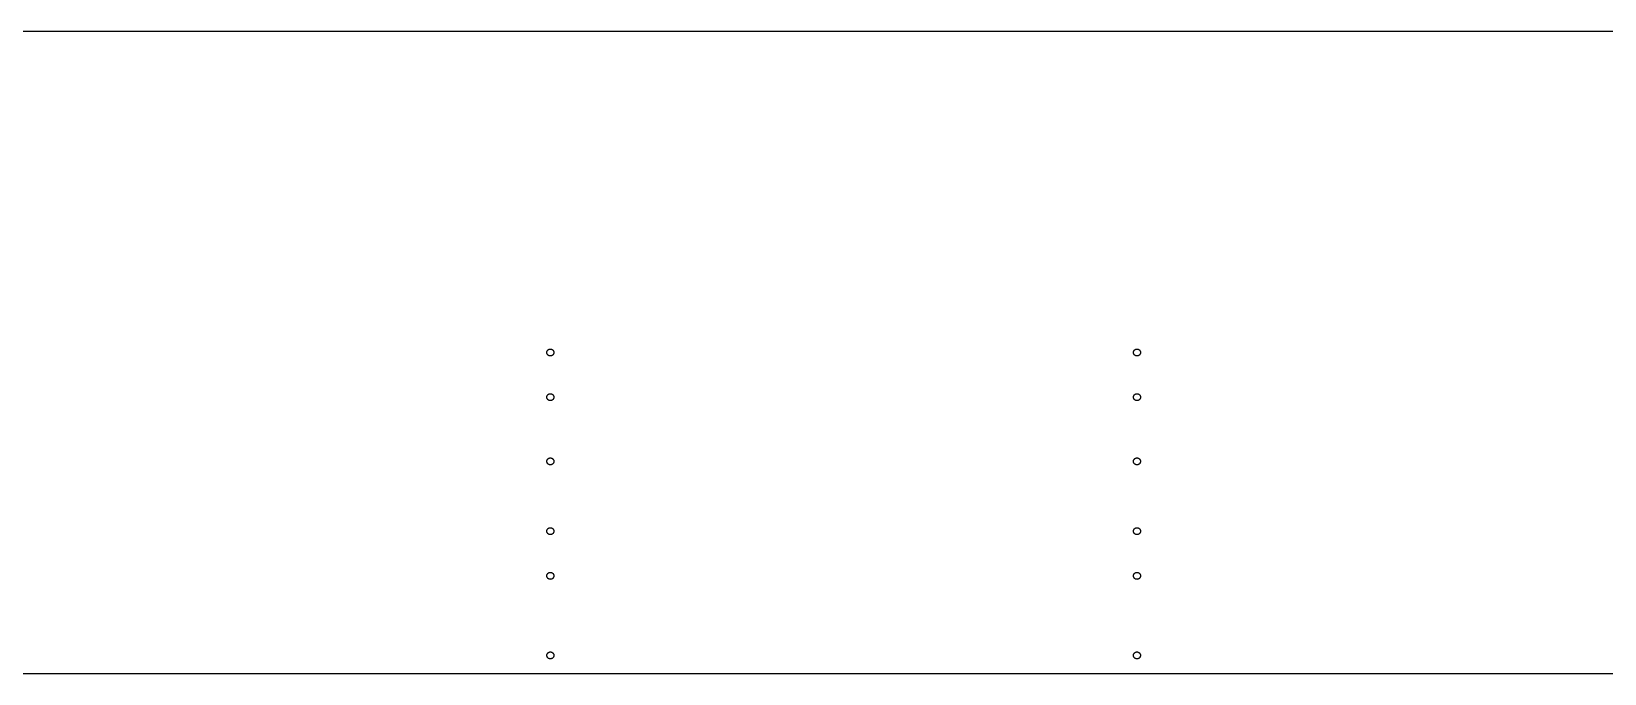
# Model space of a CAD drawing. Header units: metres. Extents: x 0 to 2300, y 0 to 230.
# Drawn here: x 1174 to 1737, y 0 to 230 of the extents above; entities that cross this region are included whole.
import ezdxf

# ---------------------------------------------------------------- set-up
doc = ezdxf.new("R2010")
doc.units = ezdxf.units.M

msp = doc.modelspace()

# ---------------------------------------------------------------- linework, layer by layer
for p, q in [((2300, 230), (0, 230)), ((1358.25, 115.078), (1358.26, 115.157)), ((1358.25, 115), (1358.25, 115.078)), ((1358.25, 114.922), (1358.25, 115)), ((1358.26, 114.843), (1358.25, 114.922)), ((1358.26, 115.157), (1358.27, 115.234)), ((1358.27, 114.766), (1358.26, 114.843)), ((1358.27, 115.234), (1358.29, 115.311)), ((1358.29, 114.689), (1358.27, 114.766)), ((1358.29, 115.311), (1358.31, 115.386)), ((1358.31, 114.614), (1358.29, 114.689)), ((1358.31, 115.386), (1358.34, 115.46)), ((1358.34, 114.54), (1358.31, 114.614)), ((1358.34, 115.46), (1358.37, 115.532)), ((1358.37, 114.468), (1358.34, 114.54)), ((1358.37, 115.532), (1358.4, 115.602)), ((1358.4, 114.398), (1358.37, 114.468)), ((1358.4, 115.602), (1358.44, 115.67)), ((1358.44, 114.33), (1358.4, 114.398)), ((1358.44, 115.67), (1358.49, 115.735)), ((1358.49, 114.265), (1358.44, 114.33)), ((1358.49, 115.735), (1358.54, 115.797)), ((1358.54, 114.203), (1358.49, 114.265)), ((1358.54, 115.797), (1358.59, 115.856)), ((1358.59, 114.144), (1358.54, 114.203)), ((1358.59, 115.856), (1358.64, 115.911)), ((1358.64, 114.089), (1358.59, 114.144)), ((1358.64, 115.911), (1358.7, 115.963)), ((1358.7, 114.037), (1358.64, 114.089)), ((1358.7, 115.963), (1358.77, 116.011)), ((1358.77, 113.989), (1358.7, 114.037)), ((1358.77, 116.011), (1358.83, 116.055)), ((1358.83, 113.945), (1358.77, 113.989)), ((1358.83, 116.055), (1358.9, 116.095)), ((1358.9, 113.905), (1358.83, 113.945)), ((1358.9, 116.095), (1358.97, 116.131)), ((1358.97, 113.869), (1358.9, 113.905)), ((1358.97, 116.131), (1359.04, 116.162)), ((1359.04, 113.838), (1358.97, 113.869)), ((1359.04, 116.162), (1359.11, 116.189)), ((1359.11, 113.811), (1359.04, 113.838)), ((1359.11, 116.189), (1359.19, 116.211)), ((1359.19, 113.789), (1359.11, 113.811)), ((1359.19, 116.211), (1359.27, 116.228)), ((1359.27, 113.772), (1359.19, 113.789)), ((1359.27, 116.228), (1359.34, 116.24)), ((1359.34, 113.76), (1359.27, 113.772)), ((1359.34, 116.24), (1359.42, 116.248)), ((1359.42, 113.752), (1359.34, 113.76)), ((1359.42, 116.248), (1359.5, 116.25)), ((1359.5, 113.75), (1359.42, 113.752)), ((1359.5, 116.25), (1359.58, 116.248)), ((1359.58, 113.752), (1359.5, 113.75)), ((1359.58, 116.248), (1359.66, 116.24)), ((1359.66, 113.76), (1359.58, 113.752)), ((1359.66, 116.24), (1359.73, 116.228)), ((1359.73, 113.772), (1359.66, 113.76)), ((1359.73, 116.228), (1359.81, 116.211)), ((1359.81, 113.789), (1359.73, 113.772)), ((1359.81, 116.211), (1359.89, 116.189)), ((1359.89, 113.811), (1359.81, 113.789)), ((1359.89, 116.189), (1359.96, 116.162)), ((1359.96, 113.838), (1359.89, 113.811)), ((1359.96, 116.162), (1360.03, 116.131)), ((1360.03, 113.869), (1359.96, 113.838)), ((1360.03, 116.131), (1360.1, 116.095)), ((1360.1, 113.905), (1360.03, 113.869)), ((1360.1, 116.095), (1360.17, 116.055)), ((1360.17, 113.945), (1360.1, 113.905)), ((1360.17, 116.055), (1360.23, 116.011)), ((1360.23, 113.989), (1360.17, 113.945)), ((1360.23, 116.011), (1360.3, 115.963)), ((1360.3, 114.037), (1360.23, 113.989)), ((1360.3, 115.963), (1360.36, 115.911)), ((1360.36, 114.089), (1360.3, 114.037)), ((1360.36, 115.911), (1360.41, 115.856)), ((1360.41, 114.144), (1360.36, 114.089)), ((1360.41, 115.856), (1360.46, 115.797)), ((1360.46, 114.203), (1360.41, 114.144)), ((1360.46, 115.797), (1360.51, 115.735)), ((1360.51, 114.265), (1360.46, 114.203)), ((1360.51, 115.735), (1360.56, 115.67)), ((1360.56, 114.33), (1360.51, 114.265)), ((1360.56, 115.67), (1360.6, 115.602)), ((1360.6, 114.398), (1360.56, 114.33)), ((1360.6, 115.602), (1360.63, 115.532)), ((1360.63, 114.468), (1360.6, 114.398)), ((1360.63, 115.532), (1360.66, 115.46)), ((1360.66, 114.54), (1360.63, 114.468)), ((1360.66, 115.46), (1360.69, 115.386)), ((1360.69, 114.614), (1360.66, 114.54)), ((1360.69, 115.386), (1360.71, 115.311)), ((1360.71, 114.689), (1360.69, 114.614)), ((1360.71, 115.311), (1360.73, 115.234)), ((1360.73, 114.766), (1360.71, 114.689)), ((1360.73, 115.234), (1360.74, 115.157)), ((1360.74, 114.843), (1360.73, 114.766)), ((1360.74, 115.157), (1360.75, 115.078)), ((1360.75, 114.922), (1360.74, 114.843)), ((1360.75, 115.078), (1360.75, 115)), ((1360.75, 115), (1360.75, 114.922)), ((1568.25, 115.078), (1568.26, 115.157)), ((1568.25, 115), (1568.25, 115.078)), ((1568.25, 114.922), (1568.25, 115)), ((1568.26, 114.843), (1568.25, 114.922)), ((1568.26, 115.157), (1568.27, 115.234)), ((1568.27, 114.766), (1568.26, 114.843)), ((1568.27, 115.234), (1568.29, 115.311)), ((1568.29, 114.689), (1568.27, 114.766)), ((1568.29, 115.311), (1568.31, 115.386)), ((1568.31, 114.614), (1568.29, 114.689)), ((1568.31, 115.386), (1568.34, 115.46)), ((1568.34, 114.54), (1568.31, 114.614)), ((1568.34, 115.46), (1568.37, 115.532)), ((1568.37, 114.468), (1568.34, 114.54)), ((1568.37, 115.532), (1568.4, 115.602)), ((1568.4, 114.398), (1568.37, 114.468)), ((1568.4, 115.602), (1568.44, 115.67)), ((1568.44, 114.33), (1568.4, 114.398)), ((1568.44, 115.67), (1568.49, 115.735)), ((1568.49, 114.265), (1568.44, 114.33)), ((1568.49, 115.735), (1568.54, 115.797)), ((1568.54, 114.203), (1568.49, 114.265)), ((1568.54, 115.797), (1568.59, 115.856)), ((1568.59, 114.144), (1568.54, 114.203)), ((1568.59, 115.856), (1568.64, 115.911)), ((1568.64, 114.089), (1568.59, 114.144)), ((1568.64, 115.911), (1568.7, 115.963)), ((1568.7, 114.037), (1568.64, 114.089)), ((1568.7, 115.963), (1568.77, 116.011)), ((1568.77, 113.989), (1568.7, 114.037)), ((1568.77, 116.011), (1568.83, 116.055)), ((1568.83, 113.945), (1568.77, 113.989)), ((1568.83, 116.055), (1568.9, 116.095)), ((1568.9, 113.905), (1568.83, 113.945)), ((1568.9, 116.095), (1568.97, 116.131)), ((1568.97, 113.869), (1568.9, 113.905)), ((1568.97, 116.131), (1569.04, 116.162)), ((1569.04, 113.838), (1568.97, 113.869)), ((1569.04, 116.162), (1569.11, 116.189)), ((1569.11, 113.811), (1569.04, 113.838)), ((1569.11, 116.189), (1569.19, 116.211)), ((1569.19, 113.789), (1569.11, 113.811)), ((1569.19, 116.211), (1569.27, 116.228)), ((1569.27, 113.772), (1569.19, 113.789)), ((1569.27, 116.228), (1569.34, 116.24)), ((1569.34, 113.76), (1569.27, 113.772)), ((1569.34, 116.24), (1569.42, 116.248)), ((1569.42, 113.752), (1569.34, 113.76)), ((1569.42, 116.248), (1569.5, 116.25)), ((1569.5, 113.75), (1569.42, 113.752)), ((1569.5, 116.25), (1569.58, 116.248)), ((1569.58, 113.752), (1569.5, 113.75)), ((1569.58, 116.248), (1569.66, 116.24)), ((1569.66, 113.76), (1569.58, 113.752)), ((1569.66, 116.24), (1569.73, 116.228)), ((1569.73, 113.772), (1569.66, 113.76)), ((1569.73, 116.228), (1569.81, 116.211)), ((1569.81, 113.789), (1569.73, 113.772)), ((1569.81, 116.211), (1569.89, 116.189)), ((1569.89, 113.811), (1569.81, 113.789)), ((1569.89, 116.189), (1569.96, 116.162)), ((1569.96, 113.838), (1569.89, 113.811)), ((1569.96, 116.162), (1570.03, 116.131)), ((1570.03, 113.869), (1569.96, 113.838)), ((1570.03, 116.131), (1570.1, 116.095)), ((1570.1, 113.905), (1570.03, 113.869)), ((1570.1, 116.095), (1570.17, 116.055)), ((1570.17, 113.945), (1570.1, 113.905)), ((1570.17, 116.055), (1570.23, 116.011)), ((1570.23, 113.989), (1570.17, 113.945)), ((1570.23, 116.011), (1570.3, 115.963)), ((1570.3, 114.037), (1570.23, 113.989)), ((1570.3, 115.963), (1570.36, 115.911)), ((1570.36, 114.089), (1570.3, 114.037)), ((1570.36, 115.911), (1570.41, 115.856)), ((1570.41, 114.144), (1570.36, 114.089)), ((1570.41, 115.856), (1570.46, 115.797)), ((1570.46, 114.203), (1570.41, 114.144)), ((1570.46, 115.797), (1570.51, 115.735)), ((1570.51, 114.265), (1570.46, 114.203)), ((1570.51, 115.735), (1570.56, 115.67)), ((1570.56, 114.33), (1570.51, 114.265)), ((1570.56, 115.67), (1570.6, 115.602)), ((1570.6, 114.398), (1570.56, 114.33)), ((1570.6, 115.602), (1570.63, 115.532)), ((1570.63, 114.468), (1570.6, 114.398)), ((1570.63, 115.532), (1570.66, 115.46)), ((1570.66, 114.54), (1570.63, 114.468)), ((1570.66, 115.46), (1570.69, 115.386)), ((1570.69, 114.614), (1570.66, 114.54)), ((1570.69, 115.386), (1570.71, 115.311)), ((1570.71, 114.689), (1570.69, 114.614)), ((1570.71, 115.311), (1570.73, 115.234)), ((1570.73, 114.766), (1570.71, 114.689)), ((1570.73, 115.234), (1570.74, 115.157)), ((1570.74, 114.843), (1570.73, 114.766)), ((1570.74, 115.157), (1570.75, 115.078)), ((1570.75, 114.922), (1570.74, 114.843)), ((1570.75, 115.078), (1570.75, 115)), ((1570.75, 115), (1570.75, 114.922)), ((1358.25, 99.0785), (1358.26, 99.1567)), ((1358.25, 99), (1358.25, 99.0785)), ((1358.25, 98.9215), (1358.25, 99)), ((1358.26, 98.8433), (1358.25, 98.9215)), ((1358.26, 99.1567), (1358.27, 99.2342)), ((1358.27, 98.7658), (1358.26, 98.8433)), ((1358.27, 99.2342), (1358.29, 99.3109)), ((1358.29, 98.6891), (1358.27, 98.7658)), ((1358.29, 99.3109), (1358.31, 99.3863)), ((1358.31, 98.6137), (1358.29, 98.6891)), ((1358.31, 99.3863), (1358.34, 99.4602)), ((1358.34, 98.5398), (1358.31, 98.6137)), ((1358.34, 99.4602), (1358.37, 99.5322)), ((1358.37, 98.4678), (1358.34, 98.5398)), ((1358.37, 99.5322), (1358.4, 99.6022)), ((1358.4, 98.3978), (1358.37, 98.4678)), ((1358.4, 99.6022), (1358.44, 99.6698)), ((1358.44, 98.3302), (1358.4, 98.3978)), ((1358.44, 99.6698), (1358.49, 99.7347)), ((1358.49, 98.2653), (1358.44, 98.3302)), ((1358.49, 99.7347), (1358.54, 99.7968)), ((1358.54, 98.2032), (1358.49, 98.2653)), ((1358.54, 99.7968), (1358.59, 99.8557)), ((1358.59, 98.1443), (1358.54, 98.2032)), ((1358.59, 99.8557), (1358.64, 99.9112)), ((1358.64, 98.0888), (1358.59, 98.1443)), ((1358.64, 99.9112), (1358.7, 99.9631)), ((1358.7, 98.0369), (1358.64, 98.0888)), ((1358.7, 99.9631), (1358.77, 100.011)), ((1358.77, 97.9887), (1358.7, 98.0369)), ((1358.77, 100.011), (1358.83, 100.055)), ((1358.83, 97.9446), (1358.77, 97.9887)), ((1358.83, 100.055), (1358.9, 100.095)), ((1358.9, 97.9046), (1358.83, 97.9446)), ((1358.9, 100.095), (1358.97, 100.131)), ((1358.97, 97.869), (1358.9, 97.9046)), ((1358.97, 100.131), (1359.04, 100.162)), ((1359.04, 97.8378), (1358.97, 97.869)), ((1359.04, 100.162), (1359.11, 100.189)), ((1359.11, 97.8112), (1359.04, 97.8378)), ((1359.11, 100.189), (1359.19, 100.211)), ((1359.19, 97.7893), (1359.11, 97.8112)), ((1359.19, 100.211), (1359.27, 100.228)), ((1359.27, 97.7721), (1359.19, 97.7893)), ((1359.27, 100.228), (1359.34, 100.24)), ((1359.34, 97.7599), (1359.27, 97.7721)), ((1359.34, 100.24), (1359.42, 100.248)), ((1359.42, 97.7525), (1359.34, 97.7599)), ((1359.42, 100.248), (1359.5, 100.25)), ((1359.5, 97.75), (1359.42, 97.7525)), ((1359.5, 100.25), (1359.58, 100.248)), ((1359.58, 97.7525), (1359.5, 97.75)), ((1359.58, 100.248), (1359.66, 100.24)), ((1359.66, 97.7599), (1359.58, 97.7525)), ((1359.66, 100.24), (1359.73, 100.228)), ((1359.73, 97.7721), (1359.66, 97.7599)), ((1359.73, 100.228), (1359.81, 100.211)), ((1359.81, 97.7893), (1359.73, 97.7721)), ((1359.81, 100.211), (1359.89, 100.189)), ((1359.89, 97.8112), (1359.81, 97.7893)), ((1359.89, 100.189), (1359.96, 100.162)), ((1359.96, 97.8378), (1359.89, 97.8112)), ((1359.96, 100.162), (1360.03, 100.131)), ((1360.03, 97.869), (1359.96, 97.8378)), ((1360.03, 100.131), (1360.1, 100.095)), ((1360.1, 97.9046), (1360.03, 97.869)), ((1360.1, 100.095), (1360.17, 100.055)), ((1360.17, 97.9446), (1360.1, 97.9046)), ((1360.17, 100.055), (1360.23, 100.011)), ((1360.23, 97.9887), (1360.17, 97.9446)), ((1360.23, 100.011), (1360.3, 99.9631)), ((1360.3, 98.0369), (1360.23, 97.9887)), ((1360.3, 99.9631), (1360.36, 99.9112)), ((1360.36, 98.0888), (1360.3, 98.0369)), ((1360.36, 99.9112), (1360.41, 99.8557)), ((1360.41, 98.1443), (1360.36, 98.0888)), ((1360.41, 99.8557), (1360.46, 99.7968)), ((1360.46, 98.2032), (1360.41, 98.1443)), ((1360.46, 99.7968), (1360.51, 99.7347)), ((1360.51, 98.2653), (1360.46, 98.2032)), ((1360.51, 99.7347), (1360.56, 99.6698)), ((1360.56, 98.3302), (1360.51, 98.2653)), ((1360.56, 99.6698), (1360.6, 99.6022)), ((1360.6, 98.3978), (1360.56, 98.3302)), ((1360.6, 99.6022), (1360.63, 99.5322)), ((1360.63, 98.4678), (1360.6, 98.3978)), ((1360.63, 99.5322), (1360.66, 99.4602)), ((1360.66, 98.5398), (1360.63, 98.4678)), ((1360.66, 99.4602), (1360.69, 99.3863)), ((1360.69, 98.6137), (1360.66, 98.5398)), ((1360.69, 99.3863), (1360.71, 99.3109)), ((1360.71, 98.6891), (1360.69, 98.6137)), ((1360.71, 99.3109), (1360.73, 99.2342)), ((1360.73, 98.7658), (1360.71, 98.6891)), ((1360.73, 99.2342), (1360.74, 99.1567)), ((1360.74, 98.8433), (1360.73, 98.7658)), ((1360.74, 99.1567), (1360.75, 99.0785)), ((1360.75, 98.9215), (1360.74, 98.8433)), ((1360.75, 99.0785), (1360.75, 99)), ((1360.75, 99), (1360.75, 98.9215)), ((1568.25, 99.0785), (1568.26, 99.1567)), ((1568.25, 99), (1568.25, 99.0785)), ((1568.25, 98.9215), (1568.25, 99)), ((1568.26, 98.8433), (1568.25, 98.9215)), ((1568.26, 99.1567), (1568.27, 99.2342)), ((1568.27, 98.7658), (1568.26, 98.8433)), ((1568.27, 99.2342), (1568.29, 99.3109)), ((1568.29, 98.6891), (1568.27, 98.7658)), ((1568.29, 99.3109), (1568.31, 99.3863)), ((1568.31, 98.6137), (1568.29, 98.6891)), ((1568.31, 99.3863), (1568.34, 99.4602)), ((1568.34, 98.5398), (1568.31, 98.6137)), ((1568.34, 99.4602), (1568.37, 99.5322)), ((1568.37, 98.4678), (1568.34, 98.5398)), ((1568.37, 99.5322), (1568.4, 99.6022)), ((1568.4, 98.3978), (1568.37, 98.4678)), ((1568.4, 99.6022), (1568.44, 99.6698)), ((1568.44, 98.3302), (1568.4, 98.3978)), ((1568.44, 99.6698), (1568.49, 99.7347)), ((1568.49, 98.2653), (1568.44, 98.3302)), ((1568.49, 99.7347), (1568.54, 99.7968)), ((1568.54, 98.2032), (1568.49, 98.2653)), ((1568.54, 99.7968), (1568.59, 99.8557)), ((1568.59, 98.1443), (1568.54, 98.2032)), ((1568.59, 99.8557), (1568.64, 99.9112)), ((1568.64, 98.0888), (1568.59, 98.1443)), ((1568.64, 99.9112), (1568.7, 99.9631)), ((1568.7, 98.0369), (1568.64, 98.0888)), ((1568.7, 99.9631), (1568.77, 100.011)), ((1568.77, 97.9887), (1568.7, 98.0369)), ((1568.77, 100.011), (1568.83, 100.055)), ((1568.83, 97.9446), (1568.77, 97.9887)), ((1568.83, 100.055), (1568.9, 100.095)), ((1568.9, 97.9046), (1568.83, 97.9446)), ((1568.9, 100.095), (1568.97, 100.131)), ((1568.97, 97.869), (1568.9, 97.9046)), ((1568.97, 100.131), (1569.04, 100.162)), ((1569.04, 97.8378), (1568.97, 97.869)), ((1569.04, 100.162), (1569.11, 100.189)), ((1569.11, 97.8112), (1569.04, 97.8378)), ((1569.11, 100.189), (1569.19, 100.211)), ((1569.19, 97.7893), (1569.11, 97.8112)), ((1569.19, 100.211), (1569.27, 100.228)), ((1569.27, 97.7721), (1569.19, 97.7893)), ((1569.27, 100.228), (1569.34, 100.24)), ((1569.34, 97.7599), (1569.27, 97.7721)), ((1569.34, 100.24), (1569.42, 100.248)), ((1569.42, 97.7525), (1569.34, 97.7599)), ((1569.42, 100.248), (1569.5, 100.25)), ((1569.5, 97.75), (1569.42, 97.7525)), ((1569.5, 100.25), (1569.58, 100.248)), ((1569.58, 97.7525), (1569.5, 97.75)), ((1569.58, 100.248), (1569.66, 100.24)), ((1569.66, 97.7599), (1569.58, 97.7525)), ((1569.66, 100.24), (1569.73, 100.228)), ((1569.73, 97.7721), (1569.66, 97.7599)), ((1569.73, 100.228), (1569.81, 100.211)), ((1569.81, 97.7893), (1569.73, 97.7721)), ((1569.81, 100.211), (1569.89, 100.189)), ((1569.89, 97.8112), (1569.81, 97.7893)), ((1569.89, 100.189), (1569.96, 100.162)), ((1569.96, 97.8378), (1569.89, 97.8112)), ((1569.96, 100.162), (1570.03, 100.131)), ((1570.03, 97.869), (1569.96, 97.8378)), ((1570.03, 100.131), (1570.1, 100.095)), ((1570.1, 97.9046), (1570.03, 97.869)), ((1570.1, 100.095), (1570.17, 100.055)), ((1570.17, 97.9446), (1570.1, 97.9046)), ((1570.17, 100.055), (1570.23, 100.011)), ((1570.23, 97.9887), (1570.17, 97.9446)), ((1570.23, 100.011), (1570.3, 99.9631)), ((1570.3, 98.0369), (1570.23, 97.9887)), ((1570.3, 99.9631), (1570.36, 99.9112)), ((1570.36, 98.0888), (1570.3, 98.0369)), ((1570.36, 99.9112), (1570.41, 99.8557)), ((1570.41, 98.1443), (1570.36, 98.0888)), ((1570.41, 99.8557), (1570.46, 99.7968)), ((1570.46, 98.2032), (1570.41, 98.1443)), ((1570.46, 99.7968), (1570.51, 99.7347)), ((1570.51, 98.2653), (1570.46, 98.2032)), ((1570.51, 99.7347), (1570.56, 99.6698)), ((1570.56, 98.3302), (1570.51, 98.2653)), ((1570.56, 99.6698), (1570.6, 99.6022)), ((1570.6, 98.3978), (1570.56, 98.3302)), ((1570.6, 99.6022), (1570.63, 99.5322)), ((1570.63, 98.4678), (1570.6, 98.3978)), ((1570.63, 99.5322), (1570.66, 99.4602)), ((1570.66, 98.5398), (1570.63, 98.4678)), ((1570.66, 99.4602), (1570.69, 99.3863)), ((1570.69, 98.6137), (1570.66, 98.5398)), ((1570.69, 99.3863), (1570.71, 99.3109)), ((1570.71, 98.6891), (1570.69, 98.6137)), ((1570.71, 99.3109), (1570.73, 99.2342)), ((1570.73, 98.7658), (1570.71, 98.6891)), ((1570.73, 99.2342), (1570.74, 99.1567)), ((1570.74, 98.8433), (1570.73, 98.7658)), ((1570.74, 99.1567), (1570.75, 99.0785)), ((1570.75, 98.9215), (1570.74, 98.8433)), ((1570.75, 99.0785), (1570.75, 99)), ((1570.75, 99), (1570.75, 98.9215)), ((1358.25, 76.0785), (1358.26, 76.1567)), ((1358.25, 76), (1358.25, 76.0785)), ((1358.25, 75.9215), (1358.25, 76)), ((1358.26, 75.8433), (1358.25, 75.9215)), ((1358.26, 76.1567), (1358.27, 76.2342)), ((1358.27, 75.7658), (1358.26, 75.8433)), ((1358.27, 76.2342), (1358.29, 76.3109)), ((1358.29, 75.6891), (1358.27, 75.7658)), ((1358.29, 76.3109), (1358.31, 76.3863)), ((1358.31, 75.6137), (1358.29, 75.6891)), ((1358.31, 76.3863), (1358.34, 76.4602)), ((1358.34, 75.5398), (1358.31, 75.6137)), ((1358.34, 76.4602), (1358.37, 76.5322)), ((1358.37, 75.4678), (1358.34, 75.5398)), ((1358.37, 76.5322), (1358.4, 76.6022)), ((1358.4, 75.3978), (1358.37, 75.4678)), ((1358.4, 76.6022), (1358.44, 76.6698)), ((1358.44, 75.3302), (1358.4, 75.3978)), ((1358.44, 76.6698), (1358.49, 76.7347)), ((1358.49, 75.2653), (1358.44, 75.3302)), ((1358.49, 76.7347), (1358.54, 76.7968)), ((1358.54, 75.2032), (1358.49, 75.2653)), ((1358.54, 76.7968), (1358.59, 76.8557)), ((1358.59, 75.1443), (1358.54, 75.2032)), ((1358.59, 76.8557), (1358.64, 76.9112)), ((1358.64, 75.0888), (1358.59, 75.1443)), ((1358.64, 76.9112), (1358.7, 76.9631)), ((1358.7, 75.0369), (1358.64, 75.0888)), ((1358.7, 76.9631), (1358.77, 77.0113)), ((1358.77, 74.9887), (1358.7, 75.0369)), ((1358.77, 77.0113), (1358.83, 77.0554)), ((1358.83, 74.9446), (1358.77, 74.9887)), ((1358.83, 77.0554), (1358.9, 77.0954)), ((1358.9, 74.9046), (1358.83, 74.9446)), ((1358.9, 77.0954), (1358.97, 77.131)), ((1358.97, 74.869), (1358.9, 74.9046)), ((1358.97, 77.131), (1359.04, 77.1622)), ((1359.04, 74.8378), (1358.97, 74.869)), ((1359.04, 77.1622), (1359.11, 77.1888)), ((1359.11, 74.8112), (1359.04, 74.8378)), ((1359.11, 77.1888), (1359.19, 77.2107)), ((1359.19, 74.7893), (1359.11, 74.8112)), ((1359.19, 77.2107), (1359.27, 77.2279)), ((1359.27, 74.7721), (1359.19, 74.7893)), ((1359.27, 77.2279), (1359.34, 77.2401)), ((1359.34, 74.7599), (1359.27, 74.7721)), ((1359.34, 77.2401), (1359.42, 77.2475)), ((1359.42, 74.7525), (1359.34, 74.7599)), ((1359.42, 77.2475), (1359.5, 77.25)), ((1359.5, 74.75), (1359.42, 74.7525)), ((1359.5, 77.25), (1359.58, 77.2475)), ((1359.58, 74.7525), (1359.5, 74.75)), ((1359.58, 77.2475), (1359.66, 77.2401)), ((1359.66, 74.7599), (1359.58, 74.7525)), ((1359.66, 77.2401), (1359.73, 77.2279)), ((1359.73, 74.7721), (1359.66, 74.7599)), ((1359.73, 77.2279), (1359.81, 77.2107)), ((1359.81, 74.7893), (1359.73, 74.7721)), ((1359.81, 77.2107), (1359.89, 77.1888)), ((1359.89, 74.8112), (1359.81, 74.7893)), ((1359.89, 77.1888), (1359.96, 77.1622)), ((1359.96, 74.8378), (1359.89, 74.8112)), ((1359.96, 77.1622), (1360.03, 77.131)), ((1360.03, 74.869), (1359.96, 74.8378)), ((1360.03, 77.131), (1360.1, 77.0954)), ((1360.1, 74.9046), (1360.03, 74.869)), ((1360.1, 77.0954), (1360.17, 77.0554)), ((1360.17, 74.9446), (1360.1, 74.9046)), ((1360.17, 77.0554), (1360.23, 77.0113)), ((1360.23, 74.9887), (1360.17, 74.9446)), ((1360.23, 77.0113), (1360.3, 76.9631)), ((1360.3, 75.0369), (1360.23, 74.9887)), ((1360.3, 76.9631), (1360.36, 76.9112)), ((1360.36, 75.0888), (1360.3, 75.0369)), ((1360.36, 76.9112), (1360.41, 76.8557)), ((1360.41, 75.1443), (1360.36, 75.0888)), ((1360.41, 76.8557), (1360.46, 76.7968)), ((1360.46, 75.2032), (1360.41, 75.1443)), ((1360.46, 76.7968), (1360.51, 76.7347)), ((1360.51, 75.2653), (1360.46, 75.2032)), ((1360.51, 76.7347), (1360.56, 76.6698)), ((1360.56, 75.3302), (1360.51, 75.2653)), ((1360.56, 76.6698), (1360.6, 76.6022)), ((1360.6, 75.3978), (1360.56, 75.3302)), ((1360.6, 76.6022), (1360.63, 76.5322)), ((1360.63, 75.4678), (1360.6, 75.3978)), ((1360.63, 76.5322), (1360.66, 76.4602)), ((1360.66, 75.5398), (1360.63, 75.4678)), ((1360.66, 76.4602), (1360.69, 76.3863)), ((1360.69, 75.6137), (1360.66, 75.5398)), ((1360.69, 76.3863), (1360.71, 76.3109)), ((1360.71, 75.6891), (1360.69, 75.6137)), ((1360.71, 76.3109), (1360.73, 76.2342)), ((1360.73, 75.7658), (1360.71, 75.6891)), ((1360.73, 76.2342), (1360.74, 76.1567)), ((1360.74, 75.8433), (1360.73, 75.7658)), ((1360.74, 76.1567), (1360.75, 76.0785)), ((1360.75, 75.9215), (1360.74, 75.8433)), ((1360.75, 76.0785), (1360.75, 76)), ((1360.75, 76), (1360.75, 75.9215)), ((1568.25, 76.0785), (1568.26, 76.1567)), ((1568.25, 76), (1568.25, 76.0785)), ((1568.25, 75.9215), (1568.25, 76)), ((1568.26, 75.8433), (1568.25, 75.9215)), ((1568.26, 76.1567), (1568.27, 76.2342)), ((1568.27, 75.7658), (1568.26, 75.8433)), ((1568.27, 76.2342), (1568.29, 76.3109)), ((1568.29, 75.6891), (1568.27, 75.7658)), ((1568.29, 76.3109), (1568.31, 76.3863)), ((1568.31, 75.6137), (1568.29, 75.6891)), ((1568.31, 76.3863), (1568.34, 76.4602)), ((1568.34, 75.5398), (1568.31, 75.6137)), ((1568.34, 76.4602), (1568.37, 76.5322)), ((1568.37, 75.4678), (1568.34, 75.5398)), ((1568.37, 76.5322), (1568.4, 76.6022)), ((1568.4, 75.3978), (1568.37, 75.4678)), ((1568.4, 76.6022), (1568.44, 76.6698)), ((1568.44, 75.3302), (1568.4, 75.3978)), ((1568.44, 76.6698), (1568.49, 76.7347)), ((1568.49, 75.2653), (1568.44, 75.3302)), ((1568.49, 76.7347), (1568.54, 76.7968)), ((1568.54, 75.2032), (1568.49, 75.2653)), ((1568.54, 76.7968), (1568.59, 76.8557)), ((1568.59, 75.1443), (1568.54, 75.2032)), ((1568.59, 76.8557), (1568.64, 76.9112)), ((1568.64, 75.0888), (1568.59, 75.1443)), ((1568.64, 76.9112), (1568.7, 76.9631)), ((1568.7, 75.0369), (1568.64, 75.0888)), ((1568.7, 76.9631), (1568.77, 77.0113)), ((1568.77, 74.9887), (1568.7, 75.0369)), ((1568.77, 77.0113), (1568.83, 77.0554)), ((1568.83, 74.9446), (1568.77, 74.9887)), ((1568.83, 77.0554), (1568.9, 77.0954)), ((1568.9, 74.9046), (1568.83, 74.9446)), ((1568.9, 77.0954), (1568.97, 77.131)), ((1568.97, 74.869), (1568.9, 74.9046)), ((1568.97, 77.131), (1569.04, 77.1622)), ((1569.04, 74.8378), (1568.97, 74.869)), ((1569.04, 77.1622), (1569.11, 77.1888)), ((1569.11, 74.8112), (1569.04, 74.8378)), ((1569.11, 77.1888), (1569.19, 77.2107)), ((1569.19, 74.7893), (1569.11, 74.8112)), ((1569.19, 77.2107), (1569.27, 77.2279)), ((1569.27, 74.7721), (1569.19, 74.7893)), ((1569.27, 77.2279), (1569.34, 77.2401)), ((1569.34, 74.7599), (1569.27, 74.7721)), ((1569.34, 77.2401), (1569.42, 77.2475)), ((1569.42, 74.7525), (1569.34, 74.7599)), ((1569.42, 77.2475), (1569.5, 77.25)), ((1569.5, 74.75), (1569.42, 74.7525)), ((1569.5, 77.25), (1569.58, 77.2475)), ((1569.58, 74.7525), (1569.5, 74.75)), ((1569.58, 77.2475), (1569.66, 77.2401)), ((1569.66, 74.7599), (1569.58, 74.7525)), ((1569.66, 77.2401), (1569.73, 77.2279)), ((1569.73, 74.7721), (1569.66, 74.7599)), ((1569.73, 77.2279), (1569.81, 77.2107)), ((1569.81, 74.7893), (1569.73, 74.7721)), ((1569.81, 77.2107), (1569.89, 77.1888)), ((1569.89, 74.8112), (1569.81, 74.7893)), ((1569.89, 77.1888), (1569.96, 77.1622)), ((1569.96, 74.8378), (1569.89, 74.8112)), ((1569.96, 77.1622), (1570.03, 77.131)), ((1570.03, 74.869), (1569.96, 74.8378)), ((1570.03, 77.131), (1570.1, 77.0954)), ((1570.1, 74.9046), (1570.03, 74.869)), ((1570.1, 77.0954), (1570.17, 77.0554)), ((1570.17, 74.9446), (1570.1, 74.9046)), ((1570.17, 77.0554), (1570.23, 77.0113)), ((1570.23, 74.9887), (1570.17, 74.9446)), ((1570.23, 77.0113), (1570.3, 76.9631)), ((1570.3, 75.0369), (1570.23, 74.9887)), ((1570.3, 76.9631), (1570.36, 76.9112)), ((1570.36, 75.0888), (1570.3, 75.0369)), ((1570.36, 76.9112), (1570.41, 76.8557)), ((1570.41, 75.1443), (1570.36, 75.0888)), ((1570.41, 76.8557), (1570.46, 76.7968)), ((1570.46, 75.2032), (1570.41, 75.1443)), ((1570.46, 76.7968), (1570.51, 76.7347)), ((1570.51, 75.2653), (1570.46, 75.2032)), ((1570.51, 76.7347), (1570.56, 76.6698)), ((1570.56, 75.3302), (1570.51, 75.2653)), ((1570.56, 76.6698), (1570.6, 76.6022)), ((1570.6, 75.3978), (1570.56, 75.3302)), ((1570.6, 76.6022), (1570.63, 76.5322)), ((1570.63, 75.4678), (1570.6, 75.3978)), ((1570.63, 76.5322), (1570.66, 76.4602)), ((1570.66, 75.5398), (1570.63, 75.4678)), ((1570.66, 76.4602), (1570.69, 76.3863)), ((1570.69, 75.6137), (1570.66, 75.5398)), ((1570.69, 76.3863), (1570.71, 76.3109)), ((1570.71, 75.6891), (1570.69, 75.6137)), ((1570.71, 76.3109), (1570.73, 76.2342)), ((1570.73, 75.7658), (1570.71, 75.6891)), ((1570.73, 76.2342), (1570.74, 76.1567)), ((1570.74, 75.8433), (1570.73, 75.7658)), ((1570.74, 76.1567), (1570.75, 76.0785)), ((1570.75, 75.9215), (1570.74, 75.8433)), ((1570.75, 76.0785), (1570.75, 76)), ((1570.75, 76), (1570.75, 75.9215)), ((1358.25, 51.0785), (1358.26, 51.1567)), ((1358.25, 51), (1358.25, 51.0785)), ((1358.25, 50.9215), (1358.25, 51)), ((1358.26, 50.8433), (1358.25, 50.9215)), ((1358.26, 51.1567), (1358.27, 51.2342)), ((1358.27, 50.7658), (1358.26, 50.8433)), ((1358.27, 51.2342), (1358.29, 51.3109)), ((1358.29, 50.6891), (1358.27, 50.7658)), ((1358.29, 51.3109), (1358.31, 51.3863)), ((1358.31, 50.6137), (1358.29, 50.6891)), ((1358.31, 51.3863), (1358.34, 51.4602)), ((1358.34, 51.4602), (1358.37, 51.5322)), ((1358.37, 51.5322), (1358.4, 51.6022)), ((1358.4, 51.6022), (1358.44, 51.6698)), ((1358.44, 51.6698), (1358.49, 51.7347)), ((1358.49, 51.7347), (1358.54, 51.7968)), ((1358.54, 51.7968), (1358.59, 51.8557)), ((1358.59, 51.8557), (1358.64, 51.9112)), ((1358.64, 51.9112), (1358.7, 51.9631)), ((1358.7, 51.9631), (1358.77, 52.0113)), ((1358.77, 52.0113), (1358.83, 52.0554)), ((1358.83, 52.0554), (1358.9, 52.0954)), ((1358.9, 52.0954), (1358.97, 52.131)), ((1358.97, 52.131), (1359.04, 52.1622)), ((1359.04, 52.1622), (1359.11, 52.1888)), ((1359.11, 52.1888), (1359.19, 52.2107)), ((1359.19, 52.2107), (1359.27, 52.2279)), ((1359.27, 52.2279), (1359.34, 52.2401)), ((1359.34, 52.2401), (1359.42, 52.2475)), ((1359.42, 52.2475), (1359.5, 52.25)), ((1359.5, 52.25), (1359.58, 52.2475)), ((1359.58, 52.2475), (1359.66, 52.2401)), ((1359.66, 52.2401), (1359.73, 52.2279)), ((1359.73, 52.2279), (1359.81, 52.2107)), ((1359.81, 52.2107), (1359.89, 52.1888)), ((1359.89, 52.1888), (1359.96, 52.1622)), ((1359.96, 52.1622), (1360.03, 52.131)), ((1360.03, 52.131), (1360.1, 52.0954)), ((1360.1, 52.0954), (1360.17, 52.0554)), ((1360.17, 52.0554), (1360.23, 52.0113)), ((1360.23, 52.0113), (1360.3, 51.9631)), ((1360.3, 51.9631), (1360.36, 51.9112)), ((1360.36, 51.9112), (1360.41, 51.8557)), ((1360.41, 51.8557), (1360.46, 51.7968)), ((1360.46, 51.7968), (1360.51, 51.7347)), ((1360.51, 51.7347), (1360.56, 51.6698)), ((1360.56, 51.6698), (1360.6, 51.6022)), ((1360.6, 51.6022), (1360.63, 51.5322)), ((1360.63, 51.5322), (1360.66, 51.4602)), ((1360.66, 51.4602), (1360.69, 51.3863)), ((1360.69, 51.3863), (1360.71, 51.3109)), ((1360.71, 50.6891), (1360.69, 50.6137)), ((1360.71, 51.3109), (1360.73, 51.2342)), ((1360.73, 50.7658), (1360.71, 50.6891)), ((1360.73, 51.2342), (1360.74, 51.1567)), ((1360.74, 50.8433), (1360.73, 50.7658)), ((1360.74, 51.1567), (1360.75, 51.0785)), ((1360.75, 50.9215), (1360.74, 50.8433)), ((1360.75, 51.0785), (1360.75, 51)), ((1360.75, 51), (1360.75, 50.9215)), ((1568.25, 51.0785), (1568.26, 51.1567)), ((1568.25, 51), (1568.25, 51.0785)), ((1568.25, 50.9215), (1568.25, 51)), ((1568.26, 50.8433), (1568.25, 50.9215)), ((1568.26, 51.1567), (1568.27, 51.2342)), ((1568.27, 50.7658), (1568.26, 50.8433)), ((1568.27, 51.2342), (1568.29, 51.3109)), ((1568.29, 50.6891), (1568.27, 50.7658)), ((1568.29, 51.3109), (1568.31, 51.3863)), ((1568.31, 50.6137), (1568.29, 50.6891)), ((1568.31, 51.3863), (1568.34, 51.4602)), ((1568.34, 51.4602), (1568.37, 51.5322)), ((1568.37, 51.5322), (1568.4, 51.6022)), ((1568.4, 51.6022), (1568.44, 51.6698)), ((1568.44, 51.6698), (1568.49, 51.7347)), ((1568.49, 51.7347), (1568.54, 51.7968)), ((1568.54, 51.7968), (1568.59, 51.8557)), ((1568.59, 51.8557), (1568.64, 51.9112)), ((1568.64, 51.9112), (1568.7, 51.9631)), ((1568.7, 51.9631), (1568.77, 52.0113)), ((1568.77, 52.0113), (1568.83, 52.0554)), ((1568.83, 52.0554), (1568.9, 52.0954)), ((1568.9, 52.0954), (1568.97, 52.131)), ((1568.97, 52.131), (1569.04, 52.1622)), ((1569.04, 52.1622), (1569.11, 52.1888)), ((1569.11, 52.1888), (1569.19, 52.2107)), ((1569.19, 52.2107), (1569.27, 52.2279)), ((1569.27, 52.2279), (1569.34, 52.2401)), ((1569.34, 52.2401), (1569.42, 52.2475)), ((1569.42, 52.2475), (1569.5, 52.25)), ((1569.5, 52.25), (1569.58, 52.2475)), ((1569.58, 52.2475), (1569.66, 52.2401)), ((1569.66, 52.2401), (1569.73, 52.2279)), ((1569.73, 52.2279), (1569.81, 52.2107)), ((1569.81, 52.2107), (1569.89, 52.1888)), ((1569.89, 52.1888), (1569.96, 52.1622)), ((1569.96, 52.1622), (1570.03, 52.131)), ((1570.03, 52.131), (1570.1, 52.0954)), ((1570.1, 52.0954), (1570.17, 52.0554)), ((1570.17, 52.0554), (1570.23, 52.0113)), ((1570.23, 52.0113), (1570.3, 51.9631)), ((1570.3, 51.9631), (1570.36, 51.9112)), ((1570.36, 51.9112), (1570.41, 51.8557)), ((1570.41, 51.8557), (1570.46, 51.7968)), ((1570.46, 51.7968), (1570.51, 51.7347)), ((1570.51, 51.7347), (1570.56, 51.6698)), ((1570.56, 51.6698), (1570.6, 51.6022)), ((1570.6, 51.6022), (1570.63, 51.5322)), ((1570.63, 51.5322), (1570.66, 51.4602)), ((1570.66, 51.4602), (1570.69, 51.3863)), ((1570.69, 51.3863), (1570.71, 51.3109)), ((1570.71, 50.6891), (1570.69, 50.6137)), ((1570.71, 51.3109), (1570.73, 51.2342)), ((1570.73, 50.7658), (1570.71, 50.6891)), ((1570.73, 51.2342), (1570.74, 51.1567)), ((1570.74, 50.8433), (1570.73, 50.7658)), ((1570.74, 51.1567), (1570.75, 51.0785)), ((1570.75, 50.9215), (1570.74, 50.8433)), ((1570.75, 51.0785), (1570.75, 51)), ((1570.75, 51), (1570.75, 50.9215)), ((1358.34, 50.5398), (1358.31, 50.6137)), ((1358.37, 50.4678), (1358.34, 50.5398)), ((1358.4, 50.3978), (1358.37, 50.4678)), ((1358.44, 50.3302), (1358.4, 50.3978)), ((1358.49, 50.2653), (1358.44, 50.3302)), ((1358.54, 50.2032), (1358.49, 50.2653)), ((1358.59, 50.1443), (1358.54, 50.2032)), ((1358.64, 50.0888), (1358.59, 50.1443)), ((1358.7, 50.0369), (1358.64, 50.0888)), ((1358.77, 49.9887), (1358.7, 50.0369)), ((1358.83, 49.9446), (1358.77, 49.9887)), ((1358.9, 49.9046), (1358.83, 49.9446)), ((1358.97, 49.869), (1358.9, 49.9046)), ((1359.04, 49.8378), (1358.97, 49.869)), ((1359.11, 49.8112), (1359.04, 49.8378)), ((1359.19, 49.7893), (1359.11, 49.8112)), ((1359.27, 49.7721), (1359.19, 49.7893)), ((1359.34, 49.7599), (1359.27, 49.7721)), ((1359.42, 49.7525), (1359.34, 49.7599)), ((1359.5, 49.75), (1359.42, 49.7525)), ((1359.58, 49.7525), (1359.5, 49.75)), ((1359.66, 49.7599), (1359.58, 49.7525)), ((1359.73, 49.7721), (1359.66, 49.7599)), ((1359.81, 49.7893), (1359.73, 49.7721)), ((1359.89, 49.8112), (1359.81, 49.7893)), ((1359.96, 49.8378), (1359.89, 49.8112)), ((1360.03, 49.869), (1359.96, 49.8378)), ((1360.1, 49.9046), (1360.03, 49.869)), ((1360.17, 49.9446), (1360.1, 49.9046)), ((1360.23, 49.9887), (1360.17, 49.9446)), ((1360.3, 50.0369), (1360.23, 49.9887)), ((1360.36, 50.0888), (1360.3, 50.0369)), ((1360.41, 50.1443), (1360.36, 50.0888)), ((1360.46, 50.2032), (1360.41, 50.1443)), ((1360.51, 50.2653), (1360.46, 50.2032)), ((1360.56, 50.3302), (1360.51, 50.2653)), ((1360.6, 50.3978), (1360.56, 50.3302)), ((1360.63, 50.4678), (1360.6, 50.3978)), ((1360.66, 50.5398), (1360.63, 50.4678)), ((1360.69, 50.6137), (1360.66, 50.5398)), ((1568.34, 50.5398), (1568.31, 50.6137)), ((1568.37, 50.4678), (1568.34, 50.5398)), ((1568.4, 50.3978), (1568.37, 50.4678)), ((1568.44, 50.3302), (1568.4, 50.3978)), ((1568.49, 50.2653), (1568.44, 50.3302)), ((1568.54, 50.2032), (1568.49, 50.2653)), ((1568.59, 50.1443), (1568.54, 50.2032)), ((1568.64, 50.0888), (1568.59, 50.1443)), ((1568.7, 50.0369), (1568.64, 50.0888)), ((1568.77, 49.9887), (1568.7, 50.0369)), ((1568.83, 49.9446), (1568.77, 49.9887)), ((1568.9, 49.9046), (1568.83, 49.9446)), ((1568.97, 49.869), (1568.9, 49.9046)), ((1569.04, 49.8378), (1568.97, 49.869)), ((1569.11, 49.8112), (1569.04, 49.8378)), ((1569.19, 49.7893), (1569.11, 49.8112)), ((1569.27, 49.7721), (1569.19, 49.7893)), ((1569.34, 49.7599), (1569.27, 49.7721)), ((1569.42, 49.7525), (1569.34, 49.7599)), ((1569.5, 49.75), (1569.42, 49.7525)), ((1569.58, 49.7525), (1569.5, 49.75)), ((1569.66, 49.7599), (1569.58, 49.7525)), ((1569.73, 49.7721), (1569.66, 49.7599)), ((1569.81, 49.7893), (1569.73, 49.7721)), ((1569.89, 49.8112), (1569.81, 49.7893)), ((1569.96, 49.8378), (1569.89, 49.8112)), ((1570.03, 49.869), (1569.96, 49.8378)), ((1570.1, 49.9046), (1570.03, 49.869)), ((1570.17, 49.9446), (1570.1, 49.9046)), ((1570.23, 49.9887), (1570.17, 49.9446)), ((1570.3, 50.0369), (1570.23, 49.9887)), ((1570.36, 50.0888), (1570.3, 50.0369)), ((1570.41, 50.1443), (1570.36, 50.0888)), ((1570.46, 50.2032), (1570.41, 50.1443)), ((1570.51, 50.2653), (1570.46, 50.2032)), ((1570.56, 50.3302), (1570.51, 50.2653)), ((1570.6, 50.3978), (1570.56, 50.3302)), ((1570.63, 50.4678), (1570.6, 50.3978)), ((1570.66, 50.5398), (1570.63, 50.4678)), ((1570.69, 50.6137), (1570.66, 50.5398)), ((1358.25, 35.0785), (1358.26, 35.1567)), ((1358.25, 35), (1358.25, 35.0785)), ((1358.25, 34.9215), (1358.25, 35)), ((1358.26, 34.8433), (1358.25, 34.9215)), ((1358.26, 35.1567), (1358.27, 35.2342)), ((1358.27, 34.7658), (1358.26, 34.8433)), ((1358.27, 35.2342), (1358.29, 35.3109)), ((1358.29, 34.6891), (1358.27, 34.7658)), ((1358.29, 35.3109), (1358.31, 35.3863)), ((1358.31, 34.6137), (1358.29, 34.6891)), ((1358.31, 35.3863), (1358.34, 35.4602)), ((1358.34, 34.5398), (1358.31, 34.6137)), ((1358.34, 35.4602), (1358.37, 35.5322)), ((1358.37, 34.4678), (1358.34, 34.5398)), ((1358.37, 35.5322), (1358.4, 35.6022)), ((1358.4, 34.3978), (1358.37, 34.4678)), ((1358.4, 35.6022), (1358.44, 35.6698)), ((1358.44, 34.3302), (1358.4, 34.3978)), ((1358.44, 35.6698), (1358.49, 35.7347)), ((1358.49, 34.2653), (1358.44, 34.3302)), ((1358.49, 35.7347), (1358.54, 35.7968)), ((1358.54, 34.2032), (1358.49, 34.2653)), ((1358.54, 35.7968), (1358.59, 35.8557)), ((1358.59, 34.1443), (1358.54, 34.2032)), ((1358.59, 35.8557), (1358.64, 35.9112)), ((1358.64, 34.0888), (1358.59, 34.1443)), ((1358.64, 35.9112), (1358.7, 35.9631)), ((1358.7, 34.0369), (1358.64, 34.0888)), ((1358.7, 35.9631), (1358.77, 36.0113)), ((1358.77, 33.9887), (1358.7, 34.0369)), ((1358.77, 36.0113), (1358.83, 36.0554)), ((1358.83, 33.9446), (1358.77, 33.9887)), ((1358.83, 36.0554), (1358.9, 36.0954)), ((1358.9, 33.9046), (1358.83, 33.9446)), ((1358.9, 36.0954), (1358.97, 36.131)), ((1358.97, 33.869), (1358.9, 33.9046)), ((1358.97, 36.131), (1359.04, 36.1622)), ((1359.04, 33.8378), (1358.97, 33.869)), ((1359.04, 36.1622), (1359.11, 36.1888)), ((1359.11, 33.8112), (1359.04, 33.8378)), ((1359.11, 36.1888), (1359.19, 36.2107)), ((1359.19, 33.7893), (1359.11, 33.8112)), ((1359.19, 36.2107), (1359.27, 36.2279)), ((1359.27, 33.7721), (1359.19, 33.7893)), ((1359.27, 36.2279), (1359.34, 36.2401)), ((1359.34, 36.2401), (1359.42, 36.2475)), ((1359.42, 36.2475), (1359.5, 36.25)), ((1359.5, 36.25), (1359.58, 36.2475)), ((1359.58, 36.2475), (1359.66, 36.2401)), ((1359.66, 36.2401), (1359.73, 36.2279)), ((1359.73, 36.2279), (1359.81, 36.2107)), ((1359.81, 33.7893), (1359.73, 33.7721)), ((1359.81, 36.2107), (1359.89, 36.1888)), ((1359.89, 33.8112), (1359.81, 33.7893)), ((1359.89, 36.1888), (1359.96, 36.1622)), ((1359.96, 33.8378), (1359.89, 33.8112)), ((1359.96, 36.1622), (1360.03, 36.131)), ((1360.03, 33.869), (1359.96, 33.8378)), ((1360.03, 36.131), (1360.1, 36.0954)), ((1360.1, 33.9046), (1360.03, 33.869)), ((1360.1, 36.0954), (1360.17, 36.0554)), ((1360.17, 33.9446), (1360.1, 33.9046)), ((1360.17, 36.0554), (1360.23, 36.0113)), ((1360.23, 33.9887), (1360.17, 33.9446)), ((1360.23, 36.0113), (1360.3, 35.9631)), ((1360.3, 34.0369), (1360.23, 33.9887)), ((1360.3, 35.9631), (1360.36, 35.9112)), ((1360.36, 34.0888), (1360.3, 34.0369)), ((1360.36, 35.9112), (1360.41, 35.8557)), ((1360.41, 34.1443), (1360.36, 34.0888)), ((1360.41, 35.8557), (1360.46, 35.7968)), ((1360.46, 34.2032), (1360.41, 34.1443)), ((1360.46, 35.7968), (1360.51, 35.7347)), ((1360.51, 34.2653), (1360.46, 34.2032)), ((1360.51, 35.7347), (1360.56, 35.6698)), ((1360.56, 34.3302), (1360.51, 34.2653)), ((1360.56, 35.6698), (1360.6, 35.6022)), ((1360.6, 34.3978), (1360.56, 34.3302)), ((1360.6, 35.6022), (1360.63, 35.5322)), ((1360.63, 34.4678), (1360.6, 34.3978)), ((1360.63, 35.5322), (1360.66, 35.4602)), ((1360.66, 34.5398), (1360.63, 34.4678)), ((1360.66, 35.4602), (1360.69, 35.3863)), ((1360.69, 34.6137), (1360.66, 34.5398)), ((1360.69, 35.3863), (1360.71, 35.3109)), ((1360.71, 34.6891), (1360.69, 34.6137)), ((1360.71, 35.3109), (1360.73, 35.2342)), ((1360.73, 34.7658), (1360.71, 34.6891)), ((1360.73, 35.2342), (1360.74, 35.1567)), ((1360.74, 34.8433), (1360.73, 34.7658)), ((1360.74, 35.1567), (1360.75, 35.0785)), ((1360.75, 34.9215), (1360.74, 34.8433)), ((1360.75, 35.0785), (1360.75, 35)), ((1360.75, 35), (1360.75, 34.9215)), ((1568.25, 35.0785), (1568.26, 35.1567)), ((1568.25, 35), (1568.25, 35.0785)), ((1568.25, 34.9215), (1568.25, 35)), ((1568.26, 34.8433), (1568.25, 34.9215)), ((1568.26, 35.1567), (1568.27, 35.2342)), ((1568.27, 34.7658), (1568.26, 34.8433)), ((1568.27, 35.2342), (1568.29, 35.3109)), ((1568.29, 34.6891), (1568.27, 34.7658)), ((1568.29, 35.3109), (1568.31, 35.3863)), ((1568.31, 34.6137), (1568.29, 34.6891)), ((1568.31, 35.3863), (1568.34, 35.4602)), ((1568.34, 34.5398), (1568.31, 34.6137)), ((1568.34, 35.4602), (1568.37, 35.5322)), ((1568.37, 34.4678), (1568.34, 34.5398)), ((1568.37, 35.5322), (1568.4, 35.6022)), ((1568.4, 34.3978), (1568.37, 34.4678)), ((1568.4, 35.6022), (1568.44, 35.6698)), ((1568.44, 34.3302), (1568.4, 34.3978)), ((1568.44, 35.6698), (1568.49, 35.7347)), ((1568.49, 34.2653), (1568.44, 34.3302)), ((1568.49, 35.7347), (1568.54, 35.7968)), ((1568.54, 34.2032), (1568.49, 34.2653)), ((1568.54, 35.7968), (1568.59, 35.8557)), ((1568.59, 34.1443), (1568.54, 34.2032)), ((1568.59, 35.8557), (1568.64, 35.9112)), ((1568.64, 34.0888), (1568.59, 34.1443)), ((1568.64, 35.9112), (1568.7, 35.9631)), ((1568.7, 34.0369), (1568.64, 34.0888)), ((1568.7, 35.9631), (1568.77, 36.0113)), ((1568.77, 33.9887), (1568.7, 34.0369)), ((1568.77, 36.0113), (1568.83, 36.0554)), ((1568.83, 33.9446), (1568.77, 33.9887)), ((1568.83, 36.0554), (1568.9, 36.0954)), ((1568.9, 33.9046), (1568.83, 33.9446)), ((1568.9, 36.0954), (1568.97, 36.131)), ((1568.97, 33.869), (1568.9, 33.9046)), ((1568.97, 36.131), (1569.04, 36.1622)), ((1569.04, 33.8378), (1568.97, 33.869)), ((1569.04, 36.1622), (1569.11, 36.1888)), ((1569.11, 33.8112), (1569.04, 33.8378)), ((1569.11, 36.1888), (1569.19, 36.2107)), ((1569.19, 33.7893), (1569.11, 33.8112)), ((1569.19, 36.2107), (1569.27, 36.2279)), ((1569.27, 33.7721), (1569.19, 33.7893)), ((1569.27, 36.2279), (1569.34, 36.2401)), ((1569.34, 36.2401), (1569.42, 36.2475)), ((1569.42, 36.2475), (1569.5, 36.25)), ((1569.5, 36.25), (1569.58, 36.2475)), ((1569.58, 36.2475), (1569.66, 36.2401)), ((1569.66, 36.2401), (1569.73, 36.2279)), ((1569.73, 36.2279), (1569.81, 36.2107)), ((1569.81, 33.7893), (1569.73, 33.7721)), ((1569.81, 36.2107), (1569.89, 36.1888)), ((1569.89, 33.8112), (1569.81, 33.7893)), ((1569.89, 36.1888), (1569.96, 36.1622)), ((1569.96, 33.8378), (1569.89, 33.8112)), ((1569.96, 36.1622), (1570.03, 36.131)), ((1570.03, 33.869), (1569.96, 33.8378)), ((1570.03, 36.131), (1570.1, 36.0954)), ((1570.1, 33.9046), (1570.03, 33.869)), ((1570.1, 36.0954), (1570.17, 36.0554)), ((1570.17, 33.9446), (1570.1, 33.9046)), ((1570.17, 36.0554), (1570.23, 36.0113)), ((1570.23, 33.9887), (1570.17, 33.9446)), ((1570.23, 36.0113), (1570.3, 35.9631)), ((1570.3, 34.0369), (1570.23, 33.9887)), ((1570.3, 35.9631), (1570.36, 35.9112)), ((1570.36, 34.0888), (1570.3, 34.0369)), ((1570.36, 35.9112), (1570.41, 35.8557)), ((1570.41, 34.1443), (1570.36, 34.0888)), ((1570.41, 35.8557), (1570.46, 35.7968)), ((1570.46, 34.2032), (1570.41, 34.1443)), ((1570.46, 35.7968), (1570.51, 35.7347)), ((1570.51, 34.2653), (1570.46, 34.2032)), ((1570.51, 35.7347), (1570.56, 35.6698)), ((1570.56, 34.3302), (1570.51, 34.2653)), ((1570.56, 35.6698), (1570.6, 35.6022)), ((1570.6, 34.3978), (1570.56, 34.3302)), ((1570.6, 35.6022), (1570.63, 35.5322)), ((1570.63, 34.4678), (1570.6, 34.3978)), ((1570.63, 35.5322), (1570.66, 35.4602)), ((1570.66, 34.5398), (1570.63, 34.4678)), ((1570.66, 35.4602), (1570.69, 35.3863)), ((1570.69, 34.6137), (1570.66, 34.5398)), ((1570.69, 35.3863), (1570.71, 35.3109)), ((1570.71, 34.6891), (1570.69, 34.6137)), ((1570.71, 35.3109), (1570.73, 35.2342)), ((1570.73, 34.7658), (1570.71, 34.6891)), ((1570.73, 35.2342), (1570.74, 35.1567)), ((1570.74, 34.8433), (1570.73, 34.7658)), ((1570.74, 35.1567), (1570.75, 35.0785)), ((1570.75, 34.9215), (1570.74, 34.8433)), ((1570.75, 35.0785), (1570.75, 35)), ((1570.75, 35), (1570.75, 34.9215)), ((1359.34, 33.7599), (1359.27, 33.7721)), ((1359.42, 33.7525), (1359.34, 33.7599)), ((1359.5, 33.75), (1359.42, 33.7525)), ((1359.58, 33.7525), (1359.5, 33.75)), ((1359.66, 33.7599), (1359.58, 33.7525)), ((1359.73, 33.7721), (1359.66, 33.7599)), ((1569.34, 33.7599), (1569.27, 33.7721)), ((1569.42, 33.7525), (1569.34, 33.7599)), ((1569.5, 33.75), (1569.42, 33.7525)), ((1569.58, 33.7525), (1569.5, 33.75)), ((1569.66, 33.7599), (1569.58, 33.7525)), ((1569.73, 33.7721), (1569.66, 33.7599)), ((1358.25, 6.57849), (1358.26, 6.65667)), ((1358.25, 6.5), (1358.25, 6.57849)), ((1358.25, 6.42151), (1358.25, 6.5)), ((1358.26, 6.34333), (1358.25, 6.42151)), ((1358.26, 6.65667), (1358.27, 6.73423)), ((1358.27, 6.26577), (1358.26, 6.34333)), ((1358.27, 6.73423), (1358.29, 6.81086)), ((1358.29, 6.18914), (1358.27, 6.26577)), ((1358.29, 6.81086), (1358.31, 6.88627)), ((1358.31, 6.11373), (1358.29, 6.18914)), ((1358.31, 6.88627), (1358.34, 6.96016)), ((1358.34, 6.03984), (1358.31, 6.11373)), ((1358.34, 6.96016), (1358.37, 7.03222)), ((1358.37, 5.96778), (1358.34, 6.03984)), ((1358.37, 7.03222), (1358.4, 7.10219)), ((1358.4, 5.89781), (1358.37, 5.96778)), ((1358.4, 7.10219), (1358.44, 7.16978)), ((1358.44, 5.83022), (1358.4, 5.89781)), ((1358.44, 7.16978), (1358.49, 7.23473)), ((1358.49, 5.76527), (1358.44, 5.83022)), ((1358.49, 7.23473), (1358.54, 7.29678)), ((1358.54, 5.70322), (1358.49, 5.76527)), ((1358.54, 7.29678), (1358.59, 7.35568)), ((1358.59, 5.64432), (1358.54, 5.70322)), ((1358.59, 7.35568), (1358.64, 7.41121)), ((1358.64, 5.58879), (1358.59, 5.64432)), ((1358.64, 7.41121), (1358.7, 7.46314)), ((1358.7, 7.46314), (1358.77, 7.51127)), ((1358.77, 7.51127), (1358.83, 7.55541)), ((1358.83, 7.55541), (1358.9, 7.59538)), ((1358.9, 7.59538), (1358.97, 7.63103)), ((1358.97, 7.63103), (1359.04, 7.66222)), ((1359.04, 7.66222), (1359.11, 7.68882)), ((1359.11, 7.68882), (1359.19, 7.71073)), ((1359.19, 7.71073), (1359.27, 7.72786)), ((1359.27, 7.72786), (1359.34, 7.74014)), ((1359.34, 7.74014), (1359.42, 7.74753)), ((1359.42, 7.74753), (1359.5, 7.75)), ((1359.5, 7.75), (1359.58, 7.74753)), ((1359.58, 7.74753), (1359.66, 7.74014)), ((1359.66, 7.74014), (1359.73, 7.72786)), ((1359.73, 7.72786), (1359.81, 7.71073)), ((1359.81, 7.71073), (1359.89, 7.68882)), ((1359.89, 7.68882), (1359.96, 7.66222)), ((1359.96, 7.66222), (1360.03, 7.63103)), ((1360.03, 7.63103), (1360.1, 7.59538)), ((1360.1, 7.59538), (1360.17, 7.55541)), ((1360.17, 7.55541), (1360.23, 7.51127)), ((1360.23, 7.51127), (1360.3, 7.46314)), ((1360.3, 7.46314), (1360.36, 7.41121)), ((1360.36, 7.41121), (1360.41, 7.35568)), ((1360.41, 5.64432), (1360.36, 5.58879)), ((1360.41, 7.35568), (1360.46, 7.29678)), ((1360.46, 5.70322), (1360.41, 5.64432)), ((1360.46, 7.29678), (1360.51, 7.23473)), ((1360.51, 5.76527), (1360.46, 5.70322)), ((1360.51, 7.23473), (1360.56, 7.16978)), ((1360.56, 5.83022), (1360.51, 5.76527)), ((1360.56, 7.16978), (1360.6, 7.10219)), ((1360.6, 5.89781), (1360.56, 5.83022)), ((1360.6, 7.10219), (1360.63, 7.03222)), ((1360.63, 5.96778), (1360.6, 5.89781)), ((1360.63, 7.03222), (1360.66, 6.96016)), ((1360.66, 6.03984), (1360.63, 5.96778)), ((1360.66, 6.96016), (1360.69, 6.88627)), ((1360.69, 6.11373), (1360.66, 6.03984)), ((1360.69, 6.88627), (1360.71, 6.81086)), ((1360.71, 6.18914), (1360.69, 6.11373)), ((1360.71, 6.81086), (1360.73, 6.73423)), ((1360.73, 6.26577), (1360.71, 6.18914)), ((1360.73, 6.73423), (1360.74, 6.65667)), ((1360.74, 6.34333), (1360.73, 6.26577)), ((1360.74, 6.65667), (1360.75, 6.57849)), ((1360.75, 6.42151), (1360.74, 6.34333)), ((1360.75, 6.57849), (1360.75, 6.5)), ((1360.75, 6.5), (1360.75, 6.42151)), ((1568.25, 6.57849), (1568.26, 6.65667)), ((1568.25, 6.5), (1568.25, 6.57849)), ((1568.25, 6.42151), (1568.25, 6.5)), ((1568.26, 6.34333), (1568.25, 6.42151)), ((1568.26, 6.65667), (1568.27, 6.73423)), ((1568.27, 6.26577), (1568.26, 6.34333)), ((1568.27, 6.73423), (1568.29, 6.81086)), ((1568.29, 6.18914), (1568.27, 6.26577)), ((1568.29, 6.81086), (1568.31, 6.88627)), ((1568.31, 6.11373), (1568.29, 6.18914)), ((1568.31, 6.88627), (1568.34, 6.96016)), ((1568.34, 6.03984), (1568.31, 6.11373)), ((1568.34, 6.96016), (1568.37, 7.03222)), ((1568.37, 5.96778), (1568.34, 6.03984)), ((1568.37, 7.03222), (1568.4, 7.10219)), ((1568.4, 5.89781), (1568.37, 5.96778)), ((1568.4, 7.10219), (1568.44, 7.16978)), ((1568.44, 5.83022), (1568.4, 5.89781)), ((1568.44, 7.16978), (1568.49, 7.23473)), ((1568.49, 5.76527), (1568.44, 5.83022)), ((1568.49, 7.23473), (1568.54, 7.29678)), ((1568.54, 5.70322), (1568.49, 5.76527)), ((1568.54, 7.29678), (1568.59, 7.35568)), ((1568.59, 5.64432), (1568.54, 5.70322)), ((1568.59, 7.35568), (1568.64, 7.41121)), ((1568.64, 5.58879), (1568.59, 5.64432)), ((1568.64, 7.41121), (1568.7, 7.46314)), ((1568.7, 7.46314), (1568.77, 7.51127)), ((1568.77, 7.51127), (1568.83, 7.55541)), ((1568.83, 7.55541), (1568.9, 7.59538)), ((1568.9, 7.59538), (1568.97, 7.63103)), ((1568.97, 7.63103), (1569.04, 7.66222)), ((1569.04, 7.66222), (1569.11, 7.68882)), ((1569.11, 7.68882), (1569.19, 7.71073)), ((1569.19, 7.71073), (1569.27, 7.72786)), ((1569.27, 7.72786), (1569.34, 7.74014)), ((1569.34, 7.74014), (1569.42, 7.74753)), ((1569.42, 7.74753), (1569.5, 7.75)), ((1569.5, 7.75), (1569.58, 7.74753)), ((1569.58, 7.74753), (1569.66, 7.74014)), ((1569.66, 7.74014), (1569.73, 7.72786)), ((1569.73, 7.72786), (1569.81, 7.71073)), ((1569.81, 7.71073), (1569.89, 7.68882)), ((1569.89, 7.68882), (1569.96, 7.66222)), ((1569.96, 7.66222), (1570.03, 7.63103)), ((1570.03, 7.63103), (1570.1, 7.59538)), ((1570.1, 7.59538), (1570.17, 7.55541)), ((1570.17, 7.55541), (1570.23, 7.51127)), ((1570.23, 7.51127), (1570.3, 7.46314)), ((1570.3, 7.46314), (1570.36, 7.41121)), ((1570.36, 7.41121), (1570.41, 7.35568)), ((1570.41, 5.64432), (1570.36, 5.58879)), ((1570.41, 7.35568), (1570.46, 7.29678)), ((1570.46, 5.70322), (1570.41, 5.64432)), ((1570.46, 7.29678), (1570.51, 7.23473)), ((1570.51, 5.76527), (1570.46, 5.70322)), ((1570.51, 7.23473), (1570.56, 7.16978)), ((1570.56, 5.83022), (1570.51, 5.76527)), ((1570.56, 7.16978), (1570.6, 7.10219)), ((1570.6, 5.89781), (1570.56, 5.83022)), ((1570.6, 7.10219), (1570.63, 7.03222)), ((1570.63, 5.96778), (1570.6, 5.89781)), ((1570.63, 7.03222), (1570.66, 6.96016)), ((1570.66, 6.03984), (1570.63, 5.96778)), ((1570.66, 6.96016), (1570.69, 6.88627)), ((1570.69, 6.11373), (1570.66, 6.03984)), ((1570.69, 6.88627), (1570.71, 6.81086)), ((1570.71, 6.18914), (1570.69, 6.11373)), ((1570.71, 6.81086), (1570.73, 6.73423)), ((1570.73, 6.26577), (1570.71, 6.18914)), ((1570.73, 6.73423), (1570.74, 6.65667)), ((1570.74, 6.34333), (1570.73, 6.26577)), ((1570.74, 6.65667), (1570.75, 6.57849)), ((1570.75, 6.42151), (1570.74, 6.34333)), ((1570.75, 6.57849), (1570.75, 6.5)), ((1570.75, 6.5), (1570.75, 6.42151)), ((0, 0), (2300, 0)), ((1358.7, 5.53686), (1358.64, 5.58879)), ((1358.77, 5.48873), (1358.7, 5.53686)), ((1358.83, 5.44459), (1358.77, 5.48873)), ((1358.9, 5.40462), (1358.83, 5.44459)), ((1358.97, 5.36897), (1358.9, 5.40462)), ((1359.04, 5.33778), (1358.97, 5.36897)), ((1359.11, 5.31118), (1359.04, 5.33778)), ((1359.19, 5.28927), (1359.11, 5.31118)), ((1359.27, 5.27214), (1359.19, 5.28927)), ((1359.34, 5.25986), (1359.27, 5.27214)), ((1359.42, 5.25247), (1359.34, 5.25986)), ((1359.5, 5.25), (1359.42, 5.25247)), ((1359.58, 5.25247), (1359.5, 5.25)), ((1359.66, 5.25986), (1359.58, 5.25247)), ((1359.73, 5.27214), (1359.66, 5.25986)), ((1359.81, 5.28927), (1359.73, 5.27214)), ((1359.89, 5.31118), (1359.81, 5.28927)), ((1359.96, 5.33778), (1359.89, 5.31118)), ((1360.03, 5.36897), (1359.96, 5.33778)), ((1360.1, 5.40462), (1360.03, 5.36897)), ((1360.17, 5.44459), (1360.1, 5.40462)), ((1360.23, 5.48873), (1360.17, 5.44459)), ((1360.3, 5.53686), (1360.23, 5.48873)), ((1360.36, 5.58879), (1360.3, 5.53686)), ((1568.7, 5.53686), (1568.64, 5.58879)), ((1568.77, 5.48873), (1568.7, 5.53686)), ((1568.83, 5.44459), (1568.77, 5.48873)), ((1568.9, 5.40462), (1568.83, 5.44459)), ((1568.97, 5.36897), (1568.9, 5.40462)), ((1569.04, 5.33778), (1568.97, 5.36897)), ((1569.11, 5.31118), (1569.04, 5.33778)), ((1569.19, 5.28927), (1569.11, 5.31118)), ((1569.27, 5.27214), (1569.19, 5.28927)), ((1569.34, 5.25986), (1569.27, 5.27214)), ((1569.42, 5.25247), (1569.34, 5.25986)), ((1569.5, 5.25), (1569.42, 5.25247)), ((1569.58, 5.25247), (1569.5, 5.25)), ((1569.66, 5.25986), (1569.58, 5.25247)), ((1569.73, 5.27214), (1569.66, 5.25986)), ((1569.81, 5.28927), (1569.73, 5.27214)), ((1569.89, 5.31118), (1569.81, 5.28927)), ((1569.96, 5.33778), (1569.89, 5.31118)), ((1570.03, 5.36897), (1569.96, 5.33778)), ((1570.1, 5.40462), (1570.03, 5.36897)), ((1570.17, 5.44459), (1570.1, 5.40462)), ((1570.23, 5.48873), (1570.17, 5.44459)), ((1570.3, 5.53686), (1570.23, 5.48873)), ((1570.36, 5.58879), (1570.3, 5.53686))]:
    msp.add_line(p, q)

doc.saveas('drawing.dxf')
